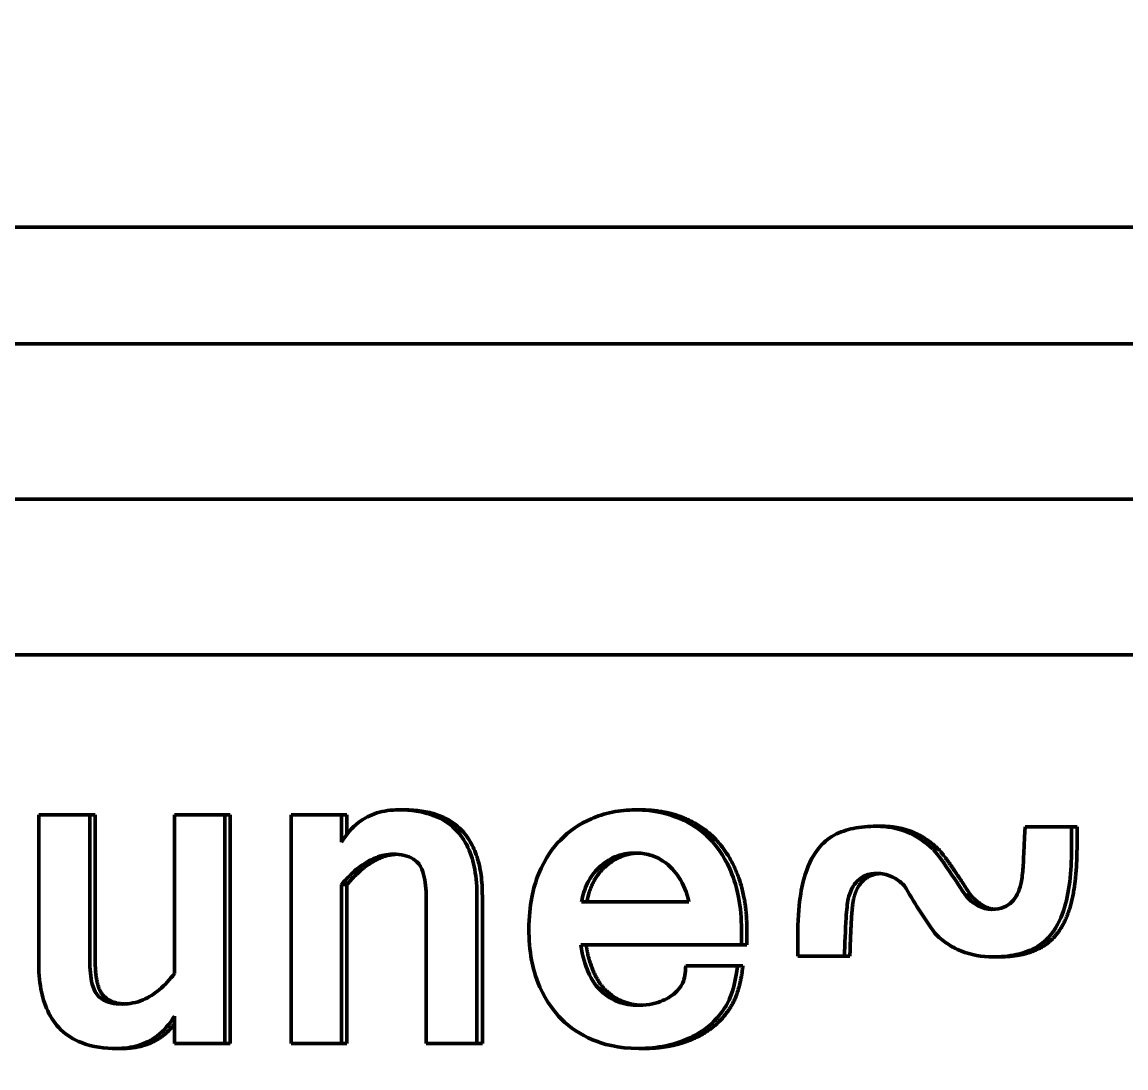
# Model space of a CAD drawing. Header units: inches. Extents: x 15 to 402, y 6 to 258.
# Drawn here: x 303.828 to 305.604, y 112.264 to 113.946 of the extents above; entities that cross this region are included whole.
import ezdxf

# ---------------------------------------------------------------- set-up
doc = ezdxf.new("R2010")
doc.units = ezdxf.units.IN
doc.header["$LTSCALE"] = 12
doc.header["$MEASUREMENT"] = 0
doc.layers.add('Dimension (ANSI)', color=7, linetype='Continuous', lineweight=25)
doc.layers.add('Visible (ANSI)', color=7, linetype='Continuous', lineweight=50)
doc.styles.add('MEMCOR Medium', font='arial.ttf')
doc.dimstyles.new('Default (ANSI)', dxfattribs={"dimscale": 12, "dimtxt": 0.15, "dimasz": 0.098425, "dimexe": 0.125, "dimexo": 0.0625, "dimgap": 0.031496, "dimtad": 0, "dimtih": 1, "dimtoh": 1, "dimdec": 4, "dimrnd": 1e-08, "dimzin": 3, "dimdsep": 46, "dimlunit": 5, "dimtxsty": 'MEMCOR Medium', "dimcen": 0.09, "dimdle": 0.393701, "dimclrd": 256, "dimclre": 256, "dimclrt": 256, "dimadec": 0, "dimazin": 1, "dimtfac": 0.8, "dimtofl": 0, "dimtmove": 0, "dimatfit": 3, "dimfxl": 1, "dimfrac": 1, "dimtolj": 1, "dimtzin": 4, "dimlwd": -1, "dimlwe": -1, "dimarcsym": 0})

# ---------------------------------------------------------------- blocks, each defined once
blk = doc.blocks.new('*D18')
at = {"layer": 'Defpoints', "color": 0, "transparency": 16777216}
for p in [(307.6433, 129.8716), (248.7481, 46.3368), (295.8006, 46.3368)]:
    blk.add_point(p, dxfattribs=at)
at = {"layer": 'Dimension (ANSI)', "transparency": 16777216}
for p, q in [((306.8933, 129.8716), (247.2481, 129.8716)), ((248.7481, 128.6905), (248.7481, 102.7928)), ((248.7481, 47.5179), (248.7481, 90.4701)), ((295.0506, 46.3368), (247.2481, 46.3368))]:
    blk.add_line(p, q, dxfattribs=at)
for points in [[(248.5512, 128.6905), (248.9449, 128.6905), (248.7481, 129.8716)], [(248.5512, 47.5179), (248.9449, 47.5179), (248.7481, 46.3368)]]:
    blk.add_solid(points, dxfattribs=at)
at = {"layer": 'Dimension (ANSI)', "transparency": 16777216, "char_height": 1.8, "attachment_point": 5, "style": 'MEMCOR Medium'}
for s, insert in [('\\A1; \\fArial|b0|i0;83{\\H0.8x;\\S9#16;} in', (248.7481, 98.4958)), ('\\A1;[2121.8 mm]{\\P\\fArial|b0|i0;SHIPPING HEIGHT\\P\\fArial|b0|i0;REF.}', (248.7481, 92.3345))]:
    blk.add_mtext(s, dxfattribs=dict(at, insert=insert))

msp = doc.modelspace()

# ---------------------------------------------------------------- linework, layer by layer
at = {"layer": 'Visible (ANSI)'}
for p, q in [((311.78542, 113.61576), (299.17988, 113.61576)), ((298.76994, 113.42826), (312.06484, 113.42826)), ((299.60087, 113.17823), (311.23391, 113.17823)), ((302.27831, 112.92823), (308.55646, 112.92823)), ((304.44273, 112.67873), (304.43405, 112.67873)), ((304.82328, 112.67873), (304.8146, 112.67873)), ((303.93737, 112.67064), (303.85514, 112.67064)), ((303.85514, 112.67064), (303.85514, 112.4338)), ((303.93737, 112.43633), (303.93737, 112.67064)), ((303.94605, 112.67064), (303.93737, 112.67064)), ((303.94605, 112.67064), (303.94605, 112.43633)), ((304.15467, 112.67064), (304.07343, 112.67064)), ((304.07343, 112.67064), (304.07343, 112.41558)), ((304.15467, 112.30323), (304.15467, 112.67064)), ((304.16335, 112.67064), (304.15467, 112.67064)), ((304.16335, 112.67064), (304.16335, 112.30323)), ((304.34235, 112.67064), (304.26111, 112.67064)), ((304.26111, 112.67064), (304.26111, 112.30323)), ((304.34235, 112.62661), (304.34235, 112.67064)), ((304.35103, 112.67064), (304.34235, 112.67064)), ((304.35103, 112.67064), (304.35103, 112.63962)), ((305.21131, 112.65242), (305.20263, 112.65242)), ((305.51661, 112.65141), (305.44186, 112.65141)), ((305.5253, 112.65141), (305.51661, 112.65141)), ((305.51661, 112.62155), (305.51661, 112.65141)), ((305.5253, 112.65141), (305.5253, 112.62155)), ((305.30152, 112.61598), (305.29284, 112.61598)), ((304.34235, 112.30323), (304.34235, 112.5588)), ((304.35103, 112.5588), (304.34235, 112.5588)), ((304.35103, 112.5588), (304.35103, 112.30323)), ((304.47841, 112.53754), (304.47841, 112.30323)), ((304.56014, 112.30323), (304.56014, 112.54007)), ((304.56882, 112.54007), (304.56882, 112.30323)), ((305.35435, 112.54159), (305.34567, 112.54159)), ((304.90082, 112.53096), (304.72838, 112.53096)), ((304.98555, 112.46163), (304.98555, 112.48643)), ((304.99423, 112.48643), (304.99423, 112.46163)), ((304.72738, 112.46163), (304.98555, 112.46163)), ((304.99423, 112.46163), (304.98555, 112.46163)), ((305.07604, 112.47378), (305.07604, 112.44341)), ((305.07604, 112.44341), (305.1513, 112.44341)), ((305.15998, 112.44341), (305.1513, 112.44341)), ((304.97907, 112.42772), (304.89584, 112.42772)), ((304.98775, 112.42772), (304.97907, 112.42772)), ((305.39871, 112.4424), (305.39002, 112.4424)), ((304.07343, 112.34726), (304.07343, 112.30323)), ((304.07343, 112.30323), (304.15467, 112.30323)), ((304.16335, 112.30323), (304.15467, 112.30323)), ((304.26111, 112.30323), (304.34235, 112.30323)), ((304.35103, 112.30323), (304.34235, 112.30323)), ((304.47841, 112.30323), (304.56014, 112.30323)), ((304.56882, 112.30323), (304.56014, 112.30323)), ((303.98941, 112.29513), (303.98073, 112.29513)), ((304.82927, 112.29513), (304.82058, 112.29513))]:
    msp.add_line(p, q, dxfattribs=at)
for points, degree, knots in [([(304.43405, 112.67873), (304.4222, 112.67873), (304.41039, 112.67727), (304.38852, 112.67045), (304.3788, 112.6655), (304.35864, 112.65007), (304.34959, 112.63903), (304.34235, 112.62661)], 3, [-0.28699786, -0.28699786, -0.28699786, -0.28699786, -0.19530538, -0.19530538, -0.10997007, -0.10997007, 0, 0, 0, 0]), ([(304.56014, 112.54007), (304.56014, 112.55439), (304.55913, 112.56901), (304.55428, 112.59514), (304.55083, 112.60705), (304.54034, 112.62955), (304.53334, 112.63981), (304.51473, 112.65773), (304.50355, 112.66453), (304.47318, 112.6763), (304.45333, 112.67873), (304.43405, 112.67873)], 3, [-0.54983804, -0.54983804, -0.54983804, -0.54983804, -0.44076065, -0.44076065, -0.34737427, -0.34737427, -0.25125884, -0.25125884, -0.14914917, -0.14914917, 0, 0, 0, 0]), ([(304.8146, 112.67873), (304.80229, 112.67873), (304.79004, 112.67762), (304.76484, 112.67255), (304.75373, 112.66875), (304.72536, 112.65635), (304.70861, 112.64504), (304.6826, 112.61837), (304.66949, 112.60112), (304.65062, 112.5539), (304.64366, 112.52557), (304.64366, 112.48693)], 3, [-1.4919316, -1.4919316, -1.4919316, -1.4919316, -1.2903014, -1.2903014, -1.0712515, -1.0712515, -0.6411915, -0.6411915, -0.2943902, -0.2943902, 0, 0, 0, 0]), ([(304.98555, 112.48643), (304.98555, 112.5039), (304.98413, 112.52143), (304.97684, 112.55898), (304.97116, 112.57387), (304.95703, 112.60562), (304.94519, 112.62131), (304.91997, 112.64695), (304.90375, 112.6577), (304.86952, 112.67199), (304.84655, 112.67873), (304.8146, 112.67873)], 3, [-0.95374288, -0.95374288, -0.95374288, -0.95374288, -0.86423892, -0.86423892, -0.75775194, -0.75775194, -0.52950742, -0.52950742, -0.24718032, -0.24718032, 0, 0, 0, 0]), ([(305.20263, 112.65242), (305.19019, 112.65242), (305.17756, 112.65142), (305.15538, 112.64678), (305.14471, 112.64357), (305.12481, 112.63263), (305.11635, 112.62537), (305.10241, 112.60782), (305.09436, 112.59455), (305.08246, 112.55699), (305.07604, 112.52704), (305.07604, 112.47378)], 3, [-2.3834325, -2.3834325, -2.3834325, -2.3834325, -1.8060438, -1.8060438, -1.3327779, -1.3327779, -0.8613347, -0.8613347, -0.4059085, -0.4059085, 0, 0, 0, 0]), ([(305.29284, 112.61598), (305.28079, 112.62773), (305.26712, 112.63704), (305.23593, 112.64964), (305.21949, 112.65242), (305.20263, 112.65242)], 3, [-0.2596696, -0.2596696, -0.2596696, -0.2596696, -0.13042883, -0.13042883, 0, 0, 0, 0]), ([(305.44186, 112.65141), (305.43956, 112.60301), (305.43863, 112.58851), (305.43756, 112.57429), (305.43652, 112.56531), (305.43488, 112.5593)], 3, [-0.073344423, -0.073344423, -0.073344423, -0.073344423, -0.047519074, -0.047519074, 0, 0, 0, 0]), ([(305.39002, 112.4424), (305.40255, 112.4424), (305.4153, 112.44341), (305.44353, 112.44943), (305.4535, 112.45443), (305.46843, 112.46277), (305.47715, 112.47037), (305.49414, 112.49207), (305.50075, 112.50677), (305.51406, 112.55115), (305.51661, 112.58666), (305.51661, 112.62155)], 3, [-0.58963682, -0.58963682, -0.58963682, -0.58963682, -0.55353283, -0.55353283, -0.50652615, -0.50652615, -0.40328783, -0.40328783, -0.26584205, -0.26584205, 0, 0, 0, 0]), ([(304.34235, 112.5588), (304.3506, 112.56849), (304.35979, 112.57783), (304.37817, 112.59226), (304.38735, 112.59797), (304.40618, 112.60541), (304.41547, 112.60738), (304.42508, 112.60738)], 3, [-0.25414778, -0.25414778, -0.25414778, -0.25414778, -0.15637481, -0.15637481, -0.07435436, -0.07435436, 0, 0, 0, 0]), ([(304.42508, 112.60738), (304.43117, 112.60738), (304.43744, 112.60687), (304.44848, 112.60431), (304.45345, 112.60245), (304.46215, 112.59689), (304.46501, 112.59384), (304.47045, 112.58649), (304.47275, 112.58072), (304.4774, 112.56398), (304.47841, 112.55065), (304.47841, 112.53754)], 3, [-0.24371502, -0.24371502, -0.24371502, -0.24371502, -0.20910445, -0.20910445, -0.17940168, -0.17940168, -0.15075746, -0.15075746, -0.09989135, -0.09989135, 0, 0, 0, 0]), ([(304.72838, 112.53096), (304.73019, 112.54153), (304.73331, 112.55175), (304.74272, 112.57042), (304.74865, 112.57853), (304.76387, 112.59341), (304.77241, 112.59911), (304.7922, 112.60746), (304.80325, 112.6094), (304.8146, 112.6094)], 3, [-0.31166749, -0.31166749, -0.31166749, -0.31166749, -0.23705054, -0.23705054, -0.16576507, -0.16576507, -0.0878526, -0.0878526, 0, 0, 0, 0]), ([(304.81895, 112.60931), (304.78882, 112.60796), (304.74304, 112.56588), (304.73706, 112.53096)], 2, [0.0665251, 0.0665251, 0.0665251, 1, 2, 2, 2]), ([(304.8146, 112.6094), (304.82269, 112.6094), (304.83069, 112.60842), (304.84591, 112.60405), (304.85286, 112.60084), (304.87132, 112.58855), (304.87961, 112.57816), (304.89261, 112.55884), (304.89786, 112.54534), (304.90082, 112.53096)], 3, [-0.25145744, -0.25145744, -0.25145744, -0.25145744, -0.21404187, -0.21404187, -0.17828382, -0.17828382, -0.11189925, -0.11189925, 0, 0, 0, 0]), ([(305.34567, 112.54159), (305.34241, 112.54659), (305.30672, 112.60128), (305.29471, 112.61447), (305.29396, 112.61523), (305.2932, 112.61579), (305.29301, 112.61591), (305.29284, 112.61598)], 3, [-0.081233848, -0.081233848, -0.081233848, -0.081233848, -0.006321127, -0.006321127, -0.00143225, -0.00143225, 0, 0, 0, 0]), ([(305.15728, 112.53552), (305.15866, 112.5412), (305.16056, 112.54687), (305.16548, 112.5566), (305.16832, 112.56079), (305.17561, 112.56817), (305.17993, 112.57108), (305.19079, 112.57555), (305.1972, 112.57651), (305.20363, 112.57651)], 3, [-0.17401034, -0.17401034, -0.17401034, -0.17401034, -0.12936578, -0.12936578, -0.09065897, -0.09065897, -0.0497718, -0.0497718, 0, 0, 0, 0]), ([(305.20363, 112.57651), (305.20751, 112.57651), (305.21135, 112.57611), (305.21899, 112.57449), (305.22271, 112.57328), (305.23416, 112.56825), (305.24121, 112.56319), (305.24749, 112.55728)], 3, [-0.12657462, -0.12657462, -0.12657462, -0.12657462, -0.09654482, -0.09654482, -0.06622492, -0.06622492, 0, 0, 0, 0]), ([(305.24749, 112.55728), (305.25491, 112.54425), (305.26269, 112.53143), (305.27915, 112.50578), (305.28784, 112.49296), (305.29683, 112.48035)], 3, [-0.23324276, -0.23324276, -0.23324276, -0.23324276, -0.11854585, -0.11854585, 0, 0, 0, 0]), ([(305.43488, 112.5593), (305.43353, 112.55371), (305.43168, 112.54811), (305.42689, 112.53856), (305.42412, 112.53446), (305.41693, 112.52721), (305.41252, 112.52431), (305.40159, 112.5198), (305.39508, 112.51882), (305.38853, 112.51882)], 3, [-0.17274752, -0.17274752, -0.17274752, -0.17274752, -0.12892677, -0.12892677, -0.09125466, -0.09125466, -0.05069558, -0.05069558, 0, 0, 0, 0]), ([(305.1513, 112.44341), (305.1518, 112.46228), (305.15261, 112.48599), (305.15471, 112.51749), (305.15581, 112.52899), (305.15728, 112.53552)], 3, [-0.12909353, -0.12909353, -0.12909353, -0.12909353, -0.05099445, -0.05099445, 0, 0, 0, 0]), ([(305.38853, 112.51882), (305.38471, 112.51882), (305.38095, 112.51929), (305.37345, 112.52121), (305.36982, 112.52266), (305.35846, 112.5287), (305.35158, 112.53484), (305.34567, 112.54159)], 3, [-0.12863255, -0.12863255, -0.12863255, -0.12863255, -0.09912652, -0.09912652, -0.06883712, -0.06883712, 0, 0, 0, 0]), ([(304.64366, 112.48693), (304.64366, 112.47017), (304.64495, 112.45328), (304.65015, 112.42594), (304.65386, 112.41082), (304.67217, 112.36907), (304.68539, 112.35312), (304.70993, 112.32824), (304.72683, 112.31705), (304.76214, 112.30237), (304.78631, 112.29513), (304.82058, 112.29513)], 3, [-1.1520732, -1.1520732, -1.1520732, -1.1520732, -0.9328917, -0.9328917, -0.7880369, -0.7880369, -0.5752915, -0.5752915, -0.2652163, -0.2652163, 0, 0, 0, 0]), ([(305.29683, 112.48035), (305.30284, 112.47417), (305.30937, 112.4686), (305.32343, 112.45901), (305.33079, 112.45505), (305.35498, 112.4452), (305.37234, 112.4424), (305.39002, 112.4424)], 3, [-0.26781171, -0.26781171, -0.26781171, -0.26781171, -0.20158046, -0.20158046, -0.13679537, -0.13679537, 0, 0, 0, 0]), ([(304.82058, 112.36446), (304.80875, 112.36446), (304.79702, 112.36622), (304.77876, 112.37343), (304.76916, 112.37836), (304.75362, 112.39355), (304.74554, 112.40283), (304.73538, 112.42673), (304.72893, 112.44331), (304.72738, 112.46163)], 3, [-1.9615665, -1.9615665, -1.9615665, -1.9615665, -1.0582577, -1.0582577, -0.4670175, -0.4670175, -0.1401197, -0.1401197, 0, 0, 0, 0]), ([(304.73607, 112.46163), (304.73756, 112.44392), (304.75351, 112.40293), (304.77843, 112.37712), (304.808, 112.3652), (304.82478, 112.36455)], 2, [0, 0, 0, 1, 2, 3, 3.8832565, 3.8832565, 3.8832565]), ([(303.85514, 112.4338), (303.85514, 112.41944), (303.85615, 112.4048), (303.861, 112.37861), (303.86446, 112.36669), (303.87495, 112.34419), (303.88193, 112.33394), (303.90048, 112.31606), (303.9116, 112.30928), (303.94183, 112.29755), (303.96156, 112.29513), (303.98073, 112.29513)], 3, [-0.54882756, -0.54882756, -0.54882756, -0.54882756, -0.43951235, -0.43951235, -0.34598462, -0.34598462, -0.25005812, -0.25005812, -0.14831849, -0.14831849, 0, 0, 0, 0]), ([(303.9897, 112.36649), (303.98353, 112.36649), (303.97717, 112.36702), (303.96623, 112.36967), (303.96144, 112.37153), (303.95332, 112.37685), (303.95053, 112.37974), (303.94513, 112.38711), (303.9429, 112.39284), (303.93835, 112.40956), (303.93737, 112.42308), (303.93737, 112.43633)], 3, [-0.25342297, -0.25342297, -0.25342297, -0.25342297, -0.21349345, -0.21349345, -0.18069807, -0.18069807, -0.15097762, -0.15097762, -0.10090432, -0.10090432, 0, 0, 0, 0]), ([(303.94605, 112.43633), (303.94605, 112.39635), (303.969, 112.36771), (303.99386, 112.36659)], 2, [0, 0, 0, 1, 1.918377, 1.918377, 1.918377]), ([(304.82058, 112.29513), (304.83508, 112.29513), (304.84951, 112.29647), (304.87487, 112.30172), (304.88856, 112.30553), (304.91389, 112.3174), (304.92862, 112.32579), (304.95323, 112.35114), (304.95972, 112.36195), (304.97143, 112.38344), (304.9765, 112.40456), (304.97907, 112.42772)], 3, [-0.51058672, -0.51058672, -0.51058672, -0.51058672, -0.39585732, -0.39585732, -0.30581684, -0.30581684, -0.23379286, -0.23379286, -0.17764071, -0.17764071, 0, 0, 0, 0]), ([(304.89584, 112.42772), (304.89535, 112.41688), (304.8939, 112.40746), (304.89065, 112.39959), (304.88821, 112.39382), (304.87539, 112.38085), (304.86755, 112.37574), (304.84988, 112.36827), (304.83672, 112.36446), (304.82058, 112.36446)], 3, [-1.3567512, -1.3567512, -1.3567512, -1.3567512, -0.3873837, -0.3873837, -0.2508201, -0.2508201, -0.1248926, -0.1248926, 0, 0, 0, 0]), ([(304.07343, 112.41558), (304.06626, 112.40615), (304.05817, 112.39722), (304.04121, 112.38299), (304.03254, 112.37737), (304.01239, 112.36878), (304.00127, 112.36649), (303.9897, 112.36649)], 3, [-0.25985251, -0.25985251, -0.25985251, -0.25985251, -0.16904466, -0.16904466, -0.0895398, -0.0895398, 0, 0, 0, 0]), ([(303.98073, 112.29513), (303.99265, 112.29513), (304.00453, 112.29659), (304.02656, 112.30337), (304.03636, 112.30829), (304.0568, 112.32369), (304.06603, 112.33476), (304.07343, 112.34726)], 3, [-0.28914927, -0.28914927, -0.28914927, -0.28914927, -0.1969143, -0.1969143, -0.11111134, -0.11111134, 0, 0, 0, 0])]:
    msp.add_open_spline(points, degree=degree, knots=knots, dxfattribs=at)
for points in [[(304.44273, 112.67873), (304.56882, 112.67873), (304.56882, 112.54007)], [(304.82328, 112.67873), (304.86166, 112.67873), (304.92545, 112.65242), (304.97031, 112.60181), (304.99423, 112.53046), (304.99423, 112.48643)], [(305.21131, 112.65242), (305.26414, 112.65242), (305.30152, 112.61598)], [(305.5253, 112.62155), (305.5253, 112.57347), (305.51134, 112.50515), (305.48044, 112.46163), (305.4321, 112.4424), (305.39871, 112.4424)], [(304.42985, 112.60727), (304.39044, 112.60508), (304.35103, 112.5588)], [(305.30152, 112.61598), (305.30401, 112.61497), (305.32993, 112.57904), (305.35435, 112.54159)], [(305.20787, 112.57635), (305.17531, 112.57395), (305.16596, 112.53552)], [(305.16596, 112.53552), (305.16197, 112.5178), (305.15998, 112.44341)], [(305.35435, 112.54159), (305.37253, 112.52082), (305.39321, 112.51899)], [(304.98775, 112.42772), (304.98327, 112.38724), (304.95585, 112.34118), (304.91399, 112.31082), (304.85967, 112.29513), (304.82927, 112.29513)], [(304.07343, 112.33442), (304.04307, 112.29513), (303.98941, 112.29513)]]:
    msp.add_open_spline(points, degree=2, dxfattribs=at)

# ---------------------------------------------------------------- dimensions: what is measured, and where the dimension line sits
at = {"layer": 'Dimension (ANSI)'}
dim = msp.add_linear_dim(base=(248.7481, 46.33676), p1=(307.64327, 129.87156), p2=(295.80056, 46.33676), angle=90, text=' \\fArial|b0|i0;<> in\\X[2121.8 mm]{\\P\\fArial|b0|i0;SHIPPING HEIGHT\\P\\fArial|b0|i0;REF.}', dimstyle='Default (ANSI)', override={"dimgap": 0.031496, "dimdec": 4, "dimpost": '', "dimtol": 0, "dimlim": 0, "dimtp": 0, "dimtm": 0, "dimtdec": 2, "dimatfit": 1}, dxfattribs=at)
dim.commit()
dim.dimension.update_dxf_attribs({"geometry": '*D18', "text_midpoint": (248.7481, 96.63145), "dimtype": 160})

doc.saveas('drawing.dxf')
